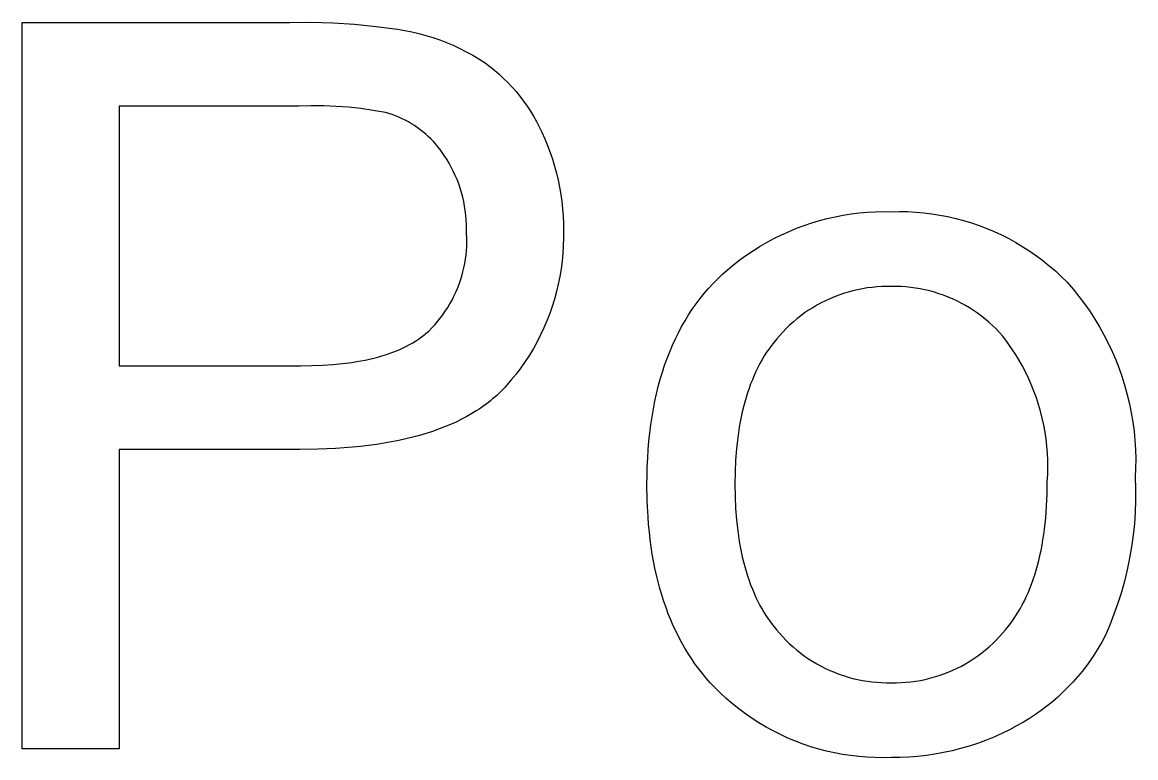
# Model space of a CAD drawing. Header units: millimetres. Extents: x 0 to 4030, y 0 to 2816.
# Drawn here: x 2701.46 to 2745.23, y 177.03 to 205.92 of the extents above; entities that cross this region are included whole.
import ezdxf

# ---------------------------------------------------------------- set-up
doc = ezdxf.new("R2010")
doc.units = ezdxf.units.MM
doc.header["$MEASUREMENT"] = 0
doc.layers.add('Domyślny', color=7, linetype='Continuous', true_color=0x000000)

msp = doc.modelspace()

# ---------------------------------------------------------------- linework, layer by layer
at = {"layer": 'Domyślny'}
for p, q in [((2701.464, 177.382), (2701.464, 205.914)), ((2701.464, 205.914), (2711.975, 205.914)), ((2711.975, 205.914), (2712.825, 205.918)), ((2712.825, 205.918), (2713.676, 205.892)), ((2713.676, 205.892), (2714.524, 205.838)), ((2714.524, 205.838), (2715.371, 205.755)), ((2715.371, 205.755), (2716.214, 205.644)), ((2716.214, 205.644), (2716.496, 205.598)), ((2716.496, 205.598), (2716.777, 205.543)), ((2716.777, 205.543), (2717.055, 205.478)), ((2717.055, 205.478), (2717.331, 205.404)), ((2717.331, 205.404), (2717.605, 205.32)), ((2717.605, 205.32), (2717.875, 205.227)), ((2717.875, 205.227), (2718.142, 205.125)), ((2718.142, 205.125), (2718.405, 205.013)), ((2718.405, 205.013), (2718.664, 204.893)), ((2718.664, 204.893), (2718.919, 204.763)), ((2718.919, 204.763), (2719.169, 204.625)), ((2719.169, 204.625), (2719.415, 204.479)), ((2719.415, 204.479), (2719.655, 204.324)), ((2719.655, 204.324), (2719.845, 204.181)), ((2719.845, 204.181), (2720.03, 204.032)), ((2720.03, 204.032), (2720.21, 203.876)), ((2720.21, 203.876), (2720.384, 203.715)), ((2720.384, 203.715), (2720.553, 203.547)), ((2720.553, 203.547), (2720.716, 203.374)), ((2720.716, 203.374), (2720.873, 203.196)), ((2720.873, 203.196), (2721.023, 203.012)), ((2712.824, 202.64), (2712.334, 202.628)), ((2713.313, 202.635), (2712.824, 202.64)), ((2721.023, 203.012), (2721.167, 202.823)), ((2721.167, 202.823), (2721.305, 202.629)), ((2712.334, 202.628), (2705.269, 202.628)), ((2705.269, 202.628), (2705.269, 192.426)), ((2713.802, 202.615), (2713.313, 202.635)), ((2714.29, 202.578), (2713.802, 202.615)), ((2714.777, 202.526), (2714.29, 202.578)), ((2715.262, 202.458), (2714.777, 202.526)), ((2715.744, 202.374), (2715.262, 202.458)), ((2715.877, 202.335), (2715.744, 202.374)), ((2716.009, 202.29), (2715.877, 202.335)), ((2716.139, 202.241), (2716.009, 202.29)), ((2716.267, 202.188), (2716.139, 202.241)), ((2721.305, 202.629), (2721.435, 202.43)), ((2721.435, 202.43), (2721.559, 202.227)), ((2721.559, 202.227), (2721.676, 202.02)), ((2716.394, 202.131), (2716.267, 202.188)), ((2716.518, 202.069), (2716.394, 202.131)), ((2716.641, 202.003), (2716.518, 202.069)), ((2716.761, 201.933), (2716.641, 202.003)), ((2716.878, 201.859), (2716.761, 201.933)), ((2716.993, 201.781), (2716.878, 201.859)), ((2717.106, 201.699), (2716.993, 201.781)), ((2721.676, 202.02), (2721.786, 201.809)), ((2721.786, 201.809), (2721.888, 201.595)), ((2717.215, 201.613), (2717.106, 201.699)), ((2717.322, 201.524), (2717.215, 201.613)), ((2717.425, 201.431), (2717.322, 201.524)), ((2717.525, 201.335), (2717.425, 201.431)), ((2717.622, 201.235), (2717.525, 201.335)), ((2721.888, 201.595), (2722.006, 201.336)), ((2722.006, 201.336), (2722.115, 201.073)), ((2717.715, 201.132), (2717.622, 201.235)), ((2717.805, 201.026), (2717.715, 201.132)), ((2717.892, 200.918), (2717.805, 201.026)), ((2717.974, 200.806), (2717.892, 200.918)), ((2722.115, 201.073), (2722.216, 200.807)), ((2718.053, 200.691), (2717.974, 200.806)), ((2718.15, 200.539), (2718.053, 200.691)), ((2718.241, 200.384), (2718.15, 200.539)), ((2722.216, 200.807), (2722.308, 200.538)), ((2722.308, 200.538), (2722.391, 200.266)), ((2718.328, 200.227), (2718.241, 200.384)), ((2718.408, 200.066), (2718.328, 200.227)), ((2718.484, 199.902), (2718.408, 200.066)), ((2722.391, 200.266), (2722.465, 199.992)), ((2718.554, 199.736), (2718.484, 199.902)), ((2718.618, 199.568), (2718.554, 199.736)), ((2722.465, 199.992), (2722.531, 199.715)), ((2722.531, 199.715), (2722.587, 199.436)), ((2718.676, 199.398), (2718.618, 199.568)), ((2718.728, 199.226), (2718.676, 199.398)), ((2718.775, 199.052), (2718.728, 199.226)), ((2722.587, 199.436), (2722.635, 199.155)), ((2722.635, 199.155), (2722.673, 198.873)), ((2718.815, 198.876), (2718.775, 199.052)), ((2718.85, 198.7), (2718.815, 198.876)), ((2718.878, 198.522), (2718.85, 198.7)), ((2722.673, 198.873), (2722.702, 198.59)), ((2718.901, 198.343), (2718.878, 198.522)), ((2718.917, 198.164), (2718.901, 198.343)), ((2722.702, 198.59), (2722.722, 198.307)), ((2722.722, 198.307), (2722.732, 198.022)), ((2733.107, 198.209), (2733.417, 198.279)), ((2733.417, 198.279), (2733.729, 198.339)), ((2733.729, 198.339), (2734.043, 198.389)), ((2734.043, 198.389), (2734.358, 198.428)), ((2734.358, 198.428), (2734.674, 198.456)), ((2734.674, 198.456), (2734.992, 198.474)), ((2734.992, 198.474), (2735.309, 198.482)), ((2735.309, 198.482), (2735.627, 198.478)), ((2735.627, 198.478), (2735.946, 198.484)), ((2735.946, 198.484), (2736.265, 198.479)), ((2736.265, 198.479), (2736.584, 198.462)), ((2736.584, 198.462), (2736.902, 198.435)), ((2736.902, 198.435), (2737.219, 198.396)), ((2737.219, 198.396), (2737.534, 198.347)), ((2737.534, 198.347), (2737.848, 198.286)), ((2737.848, 198.286), (2738.159, 198.215)), ((2718.927, 197.984), (2718.917, 198.164)), ((2718.932, 197.804), (2718.927, 197.984)), ((2722.732, 198.022), (2722.734, 197.738)), ((2731.602, 197.704), (2731.896, 197.825)), ((2731.896, 197.825), (2732.194, 197.936)), ((2732.194, 197.936), (2732.495, 198.037)), ((2732.495, 198.037), (2732.799, 198.128)), ((2732.799, 198.128), (2733.107, 198.209)), ((2738.159, 198.215), (2738.467, 198.133)), ((2738.467, 198.133), (2738.773, 198.04)), ((2738.773, 198.04), (2739.075, 197.937)), ((2739.075, 197.937), (2739.373, 197.823)), ((2739.373, 197.823), (2739.667, 197.699)), ((2718.93, 197.624), (2718.932, 197.804)), ((2718.937, 197.455), (2718.93, 197.624)), ((2718.938, 197.285), (2718.937, 197.455)), ((2722.736, 197.435), (2722.729, 197.133)), ((2722.734, 197.738), (2722.736, 197.435)), ((2730.747, 197.284), (2731.027, 197.434)), ((2731.027, 197.434), (2731.312, 197.574)), ((2731.312, 197.574), (2731.602, 197.704)), ((2739.667, 197.699), (2739.957, 197.565)), ((2739.957, 197.565), (2740.241, 197.42)), ((2740.241, 197.42), (2740.521, 197.266)), ((2718.923, 196.946), (2718.934, 197.115)), ((2718.934, 197.115), (2718.938, 197.285)), ((2722.729, 197.133), (2722.71, 196.831)), ((2729.938, 196.78), (2730.202, 196.957)), ((2730.202, 196.957), (2730.471, 197.125)), ((2730.471, 197.125), (2730.747, 197.284)), ((2740.521, 197.266), (2740.795, 197.103)), ((2740.795, 197.103), (2741.063, 196.93)), ((2718.857, 196.441), (2718.885, 196.609)), ((2718.885, 196.609), (2718.907, 196.777)), ((2718.907, 196.777), (2718.923, 196.946)), ((2722.682, 196.529), (2722.643, 196.229)), ((2722.71, 196.831), (2722.682, 196.529)), ((2729.428, 196.4), (2729.68, 196.594)), ((2729.68, 196.594), (2729.938, 196.78)), ((2741.063, 196.93), (2741.325, 196.748)), ((2741.325, 196.748), (2741.581, 196.556)), ((2741.581, 196.556), (2741.829, 196.356)), ((2718.74, 195.946), (2718.785, 196.11)), ((2718.785, 196.11), (2718.824, 196.275)), ((2718.824, 196.275), (2718.857, 196.441)), ((2722.643, 196.229), (2722.594, 195.93)), ((2728.989, 196.024), (2729.183, 196.198)), ((2729.183, 196.198), (2729.428, 196.4)), ((2741.829, 196.356), (2742.071, 196.148)), ((2742.071, 196.148), (2742.305, 195.931)), ((2718.634, 195.624), (2718.69, 195.784)), ((2718.69, 195.784), (2718.74, 195.946)), ((2722.594, 195.93), (2722.534, 195.634)), ((2728.442, 195.466), (2728.618, 195.658)), ((2728.618, 195.658), (2728.8, 195.844)), ((2728.8, 195.844), (2728.989, 196.024)), ((2742.305, 195.931), (2742.532, 195.706)), ((2742.532, 195.706), (2742.769, 195.432)), ((2718.433, 195.156), (2718.505, 195.31)), ((2718.505, 195.31), (2718.572, 195.466)), ((2718.572, 195.466), (2718.634, 195.624)), ((2722.464, 195.339), (2722.385, 195.047)), ((2722.534, 195.634), (2722.464, 195.339)), ((2728.108, 195.066), (2728.272, 195.269)), ((2728.272, 195.269), (2728.442, 195.466)), ((2733.566, 195.202), (2733.388, 195.134)), ((2733.747, 195.264), (2733.566, 195.202)), ((2733.93, 195.32), (2733.747, 195.264)), ((2734.114, 195.369), (2733.93, 195.32)), ((2734.3, 195.413), (2734.114, 195.369)), ((2734.487, 195.45), (2734.3, 195.413)), ((2734.676, 195.48), (2734.487, 195.45)), ((2734.865, 195.505), (2734.676, 195.48)), ((2735.055, 195.523), (2734.865, 195.505)), ((2735.245, 195.535), (2735.055, 195.523)), ((2735.436, 195.54), (2735.245, 195.535)), ((2735.627, 195.539), (2735.436, 195.54)), ((2735.817, 195.539), (2735.627, 195.539)), ((2736.007, 195.533), (2735.817, 195.539)), ((2736.196, 195.52), (2736.007, 195.533)), ((2736.385, 195.502), (2736.196, 195.52)), ((2736.574, 195.476), (2736.385, 195.502)), ((2736.761, 195.445), (2736.574, 195.476)), ((2736.947, 195.407), (2736.761, 195.445)), ((2737.132, 195.363), (2736.947, 195.407)), ((2737.315, 195.313), (2737.132, 195.363)), ((2737.496, 195.257), (2737.315, 195.313)), ((2737.676, 195.195), (2737.496, 195.257)), ((2742.769, 195.432), (2742.997, 195.151)), ((2718.186, 194.711), (2718.273, 194.856)), ((2718.273, 194.856), (2718.356, 195.005)), ((2718.356, 195.005), (2718.433, 195.156)), ((2722.385, 195.047), (2722.295, 194.758)), ((2727.799, 194.642), (2727.95, 194.857)), ((2727.95, 194.857), (2728.108, 195.066)), ((2732.7, 194.804), (2732.536, 194.707)), ((2732.868, 194.895), (2732.7, 194.804)), ((2733.038, 194.981), (2732.868, 194.895)), ((2733.212, 195.06), (2733.038, 194.981)), ((2733.388, 195.134), (2733.212, 195.06)), ((2737.853, 195.126), (2737.676, 195.195)), ((2738.028, 195.052), (2737.853, 195.126)), ((2738.2, 194.972), (2738.028, 195.052)), ((2738.37, 194.886), (2738.2, 194.972)), ((2738.536, 194.795), (2738.37, 194.886)), ((2738.699, 194.698), (2738.536, 194.795)), ((2742.997, 195.151), (2743.215, 194.862)), ((2743.215, 194.862), (2743.423, 194.565)), ((2717.894, 194.294), (2717.996, 194.43)), ((2717.996, 194.43), (2718.093, 194.569)), ((2718.093, 194.569), (2718.186, 194.711)), ((2722.195, 194.472), (2722.086, 194.19)), ((2722.295, 194.758), (2722.195, 194.472)), ((2727.515, 194.195), (2727.654, 194.421)), ((2727.654, 194.421), (2727.799, 194.642)), ((2732.063, 194.385), (2731.912, 194.267)), ((2732.217, 194.498), (2732.063, 194.385)), ((2732.374, 194.605), (2732.217, 194.498)), ((2732.536, 194.707), (2732.374, 194.605)), ((2738.859, 194.596), (2738.699, 194.698)), ((2739.016, 194.488), (2738.859, 194.596)), ((2739.168, 194.375), (2739.016, 194.488)), ((2739.317, 194.257), (2739.168, 194.375)), ((2743.423, 194.565), (2743.62, 194.261)), ((2717.441, 193.789), (2717.56, 193.909)), ((2717.56, 193.909), (2717.676, 194.034)), ((2717.676, 194.034), (2717.787, 194.162)), ((2717.787, 194.162), (2717.894, 194.294)), ((2721.967, 193.912), (2721.838, 193.638)), ((2722.086, 194.19), (2721.967, 193.912)), ((2727.255, 193.725), (2727.382, 193.963)), ((2727.382, 193.963), (2727.515, 194.195)), ((2731.487, 193.884), (2731.354, 193.747)), ((2731.625, 194.016), (2731.487, 193.884)), ((2731.766, 194.144), (2731.625, 194.016)), ((2731.912, 194.267), (2731.766, 194.144)), ((2739.462, 194.134), (2739.317, 194.257)), ((2739.603, 194.006), (2739.462, 194.134)), ((2739.739, 193.874), (2739.603, 194.006)), ((2743.62, 194.261), (2743.807, 193.951)), ((2743.807, 193.951), (2743.983, 193.635)), ((2716.925, 193.396), (2717.037, 193.47)), ((2717.037, 193.47), (2717.144, 193.546)), ((2717.144, 193.546), (2717.196, 193.584)), ((2717.196, 193.584), (2717.247, 193.624)), ((2717.247, 193.624), (2717.297, 193.664)), ((2717.297, 193.664), (2717.346, 193.705)), ((2717.346, 193.705), (2717.394, 193.747)), ((2717.394, 193.747), (2717.441, 193.789)), ((2721.838, 193.638), (2721.7, 193.368)), ((2727.02, 193.232), (2727.135, 193.482)), ((2727.135, 193.482), (2727.255, 193.725)), ((2731.118, 193.483), (2731.014, 193.356)), ((2731.226, 193.605), (2731.118, 193.483)), ((2731.354, 193.747), (2731.226, 193.605)), ((2739.87, 193.737), (2739.739, 193.874)), ((2739.998, 193.596), (2739.87, 193.737)), ((2740.166, 193.375), (2739.998, 193.596)), ((2743.983, 193.635), (2744.149, 193.313)), ((2716.035, 192.958), (2716.175, 193.013)), ((2716.175, 193.013), (2716.31, 193.07)), ((2716.31, 193.07), (2716.441, 193.13)), ((2716.441, 193.13), (2716.568, 193.193)), ((2716.568, 193.193), (2716.691, 193.258)), ((2716.691, 193.258), (2716.81, 193.326)), ((2716.81, 193.326), (2716.925, 193.396)), ((2721.553, 193.104), (2721.397, 192.845)), ((2721.7, 193.368), (2721.553, 193.104)), ((2726.912, 192.977), (2727.02, 193.232)), ((2730.816, 193.091), (2730.722, 192.953)), ((2730.913, 193.226), (2730.816, 193.091)), ((2731.014, 193.356), (2730.913, 193.226)), ((2740.327, 193.148), (2740.166, 193.375)), ((2740.481, 192.916), (2740.327, 193.148)), ((2744.149, 193.313), (2744.303, 192.985)), ((2714.423, 192.559), (2714.602, 192.587)), ((2714.602, 192.587), (2714.778, 192.618)), ((2714.778, 192.618), (2714.949, 192.651)), ((2714.949, 192.651), (2715.116, 192.687)), ((2715.116, 192.687), (2715.279, 192.726)), ((2715.279, 192.726), (2715.439, 192.767)), ((2715.439, 192.767), (2715.594, 192.811)), ((2715.594, 192.811), (2715.745, 192.857)), ((2715.745, 192.857), (2715.892, 192.907)), ((2715.892, 192.907), (2716.035, 192.958)), ((2721.232, 192.591), (2721.058, 192.343)), ((2721.397, 192.845), (2721.232, 192.591)), ((2726.714, 192.45), (2726.81, 192.716)), ((2726.81, 192.716), (2726.912, 192.977)), ((2730.545, 192.665), (2730.461, 192.516)), ((2730.632, 192.811), (2730.545, 192.665)), ((2730.722, 192.953), (2730.632, 192.811)), ((2740.626, 192.68), (2740.481, 192.916)), ((2740.764, 192.438), (2740.626, 192.68)), ((2744.303, 192.985), (2744.446, 192.652)), ((2744.446, 192.652), (2744.577, 192.315)), ((2705.269, 192.426), (2712.41, 192.426)), ((2712.41, 192.426), (2712.845, 192.431)), ((2712.845, 192.431), (2713.263, 192.447)), ((2713.263, 192.447), (2713.666, 192.474)), ((2713.666, 192.474), (2714.053, 192.511)), ((2714.053, 192.511), (2714.423, 192.559)), ((2721.058, 192.343), (2720.876, 192.101)), ((2726.541, 191.899), (2726.625, 192.177)), ((2726.625, 192.177), (2726.714, 192.45)), ((2730.304, 192.205), (2730.231, 192.043)), ((2730.381, 192.362), (2730.304, 192.205)), ((2730.461, 192.516), (2730.381, 192.362)), ((2740.893, 192.192), (2740.764, 192.438)), ((2741.014, 191.941), (2740.893, 192.192)), ((2744.577, 192.315), (2744.697, 191.973)), ((2720.685, 191.866), (2720.487, 191.637)), ((2720.876, 192.101), (2720.685, 191.866)), ((2726.464, 191.615), (2726.541, 191.899)), ((2730.094, 191.709), (2730.031, 191.537)), ((2730.161, 191.878), (2730.094, 191.709)), ((2730.231, 192.043), (2730.161, 191.878)), ((2741.127, 191.687), (2741.014, 191.941)), ((2744.697, 191.973), (2744.805, 191.627)), ((2720.114, 191.262), (2720.034, 191.191)), ((2720.192, 191.335), (2720.114, 191.262)), ((2720.269, 191.409), (2720.192, 191.335)), ((2720.343, 191.483), (2720.269, 191.409)), ((2720.416, 191.56), (2720.343, 191.483)), ((2720.487, 191.637), (2720.416, 191.56)), ((2726.328, 191.03), (2726.393, 191.325)), ((2726.393, 191.325), (2726.464, 191.615)), ((2729.971, 191.36), (2729.915, 191.179)), ((2730.031, 191.537), (2729.971, 191.36)), ((2741.23, 191.429), (2741.127, 191.687)), ((2741.325, 191.168), (2741.23, 191.429)), ((2744.805, 191.627), (2744.9, 191.278)), ((2744.9, 191.278), (2744.984, 190.926)), ((2719.608, 190.853), (2719.517, 190.789)), ((2719.697, 190.918), (2719.608, 190.853)), ((2719.784, 190.984), (2719.697, 190.918)), ((2719.869, 191.052), (2719.784, 190.984)), ((2719.952, 191.121), (2719.869, 191.052)), ((2720.034, 191.191), (2719.952, 191.121)), ((2726.27, 190.729), (2726.328, 191.03)), ((2729.862, 190.995), (2729.812, 190.807)), ((2729.915, 191.179), (2729.862, 190.995)), ((2741.412, 190.903), (2741.325, 191.168)), ((2741.489, 190.636), (2741.412, 190.903)), ((2744.984, 190.926), (2745.056, 190.571)), ((2718.937, 190.43), (2718.729, 190.321)), ((2719.137, 190.545), (2718.937, 190.43)), ((2719.331, 190.664), (2719.137, 190.545)), ((2719.425, 190.726), (2719.331, 190.664)), ((2719.517, 190.789), (2719.425, 190.726)), ((2726.171, 190.109), (2726.217, 190.422)), ((2726.217, 190.422), (2726.27, 190.729)), ((2729.724, 190.419), (2729.684, 190.219)), ((2729.766, 190.615), (2729.724, 190.419)), ((2729.812, 190.807), (2729.766, 190.615)), ((2741.557, 190.367), (2741.489, 190.636)), ((2745.056, 190.571), (2745.116, 190.213)), ((2718.064, 190.021), (2717.828, 189.93)), ((2718.292, 190.116), (2718.064, 190.021)), ((2718.514, 190.216), (2718.292, 190.116)), ((2718.729, 190.321), (2718.514, 190.216)), ((2726.131, 189.79), (2726.171, 190.109)), ((2729.648, 190.016), (2729.616, 189.808)), ((2729.684, 190.219), (2729.648, 190.016)), ((2741.616, 190.095), (2741.557, 190.367)), ((2741.666, 189.821), (2741.616, 190.095)), ((2745.116, 190.213), (2745.163, 189.854)), ((2716.541, 189.553), (2716.263, 189.492)), ((2716.813, 189.618), (2716.541, 189.553)), ((2717.077, 189.689), (2716.813, 189.618)), ((2717.334, 189.765), (2717.077, 189.689)), ((2717.585, 189.845), (2717.334, 189.765)), ((2717.828, 189.93), (2717.585, 189.845)), ((2726.097, 189.466), (2726.131, 189.79)), ((2729.587, 189.597), (2729.561, 189.382)), ((2729.616, 189.808), (2729.587, 189.597)), ((2741.707, 189.546), (2741.666, 189.821)), ((2741.738, 189.27), (2741.707, 189.546)), ((2745.163, 189.854), (2745.198, 189.494)), ((2712.369, 189.141), (2705.269, 189.141)), ((2705.269, 189.141), (2705.269, 177.382)), ((2713.089, 189.15), (2712.369, 189.141)), ((2713.78, 189.18), (2713.089, 189.15)), ((2714.444, 189.228), (2713.78, 189.18)), ((2714.765, 189.26), (2714.444, 189.228)), ((2715.078, 189.297), (2714.765, 189.26)), ((2715.385, 189.338), (2715.078, 189.297)), ((2715.685, 189.384), (2715.385, 189.338)), ((2715.977, 189.436), (2715.685, 189.384)), ((2716.263, 189.492), (2715.977, 189.436)), ((2726.047, 188.8), (2726.069, 189.136)), ((2726.069, 189.136), (2726.097, 189.466)), ((2729.539, 189.163), (2729.505, 188.713)), ((2729.561, 189.382), (2729.539, 189.163)), ((2741.76, 188.993), (2741.738, 189.27)), ((2745.198, 189.494), (2745.22, 189.132)), ((2745.22, 189.132), (2745.231, 188.77)), ((2726.032, 188.458), (2726.047, 188.8)), ((2729.505, 188.713), (2729.485, 188.248)), ((2741.773, 188.715), (2741.76, 188.993)), ((2741.776, 188.437), (2741.773, 188.715)), ((2745.231, 188.77), (2745.228, 188.408)), ((2726.022, 188.11), (2726.032, 188.458)), ((2729.485, 188.248), (2729.478, 187.768)), ((2741.77, 188.159), (2741.776, 188.437)), ((2745.228, 188.408), (2745.214, 188.046)), ((2726.019, 187.757), (2726.022, 188.11)), ((2726.03, 187.117), (2726.019, 187.757)), ((2729.478, 187.768), (2729.485, 187.287)), ((2741.748, 187.389), (2741.755, 187.881)), ((2741.755, 187.881), (2741.77, 188.159)), ((2745.214, 188.046), (2745.227, 187.589)), ((2741.728, 186.913), (2741.748, 187.389)), ((2745.227, 187.589), (2745.226, 187.132)), ((2726.061, 186.496), (2726.03, 187.117)), ((2729.485, 187.287), (2729.505, 186.822)), ((2741.694, 186.453), (2741.728, 186.913)), ((2745.226, 187.132), (2745.209, 186.675)), ((2726.084, 186.193), (2726.061, 186.496)), ((2729.505, 186.822), (2729.539, 186.372)), ((2741.646, 186.009), (2741.694, 186.453)), ((2745.209, 186.675), (2745.177, 186.219)), ((2726.113, 185.894), (2726.084, 186.193)), ((2729.539, 186.372), (2729.587, 185.937)), ((2741.617, 185.793), (2741.646, 186.009)), ((2745.177, 186.219), (2745.129, 185.765)), ((2726.146, 185.6), (2726.113, 185.894)), ((2726.185, 185.311), (2726.146, 185.6)), ((2729.587, 185.937), (2729.616, 185.726)), ((2729.616, 185.726), (2729.648, 185.518)), ((2741.549, 185.373), (2741.584, 185.581)), ((2741.584, 185.581), (2741.617, 185.793)), ((2745.129, 185.765), (2745.067, 185.312)), ((2726.229, 185.027), (2726.185, 185.311)), ((2729.648, 185.518), (2729.684, 185.314)), ((2729.684, 185.314), (2729.724, 185.114)), ((2741.467, 184.968), (2741.509, 185.169)), ((2741.509, 185.169), (2741.549, 185.373)), ((2745.067, 185.312), (2744.989, 184.862)), ((2726.278, 184.747), (2726.229, 185.027)), ((2726.333, 184.473), (2726.278, 184.747)), ((2729.724, 185.114), (2729.766, 184.918)), ((2729.766, 184.918), (2729.812, 184.725)), ((2729.812, 184.725), (2729.862, 184.537)), ((2741.371, 184.58), (2741.42, 184.772)), ((2741.42, 184.772), (2741.467, 184.968)), ((2744.989, 184.862), (2744.896, 184.414)), ((2726.392, 184.203), (2726.333, 184.473)), ((2729.862, 184.537), (2729.915, 184.352)), ((2729.915, 184.352), (2729.971, 184.171)), ((2741.262, 184.208), (2741.318, 184.392)), ((2741.318, 184.392), (2741.371, 184.58)), ((2744.896, 184.414), (2744.788, 183.97)), ((2726.457, 183.937), (2726.392, 184.203)), ((2726.527, 183.677), (2726.457, 183.937)), ((2729.971, 184.171), (2730.031, 183.994)), ((2730.031, 183.994), (2730.094, 183.821)), ((2730.094, 183.821), (2730.161, 183.652)), ((2741.072, 183.68), (2741.139, 183.852)), ((2741.139, 183.852), (2741.202, 184.028)), ((2741.202, 184.028), (2741.262, 184.208)), ((2744.788, 183.97), (2744.665, 183.53)), ((2726.602, 183.421), (2726.527, 183.677)), ((2726.682, 183.17), (2726.602, 183.421)), ((2730.161, 183.652), (2730.231, 183.486)), ((2730.231, 183.486), (2730.304, 183.324)), ((2740.929, 183.348), (2741.002, 183.512)), ((2741.002, 183.512), (2741.072, 183.68)), ((2744.665, 183.53), (2744.527, 183.094)), ((2726.768, 182.923), (2726.682, 183.17)), ((2730.304, 183.324), (2730.381, 183.167)), ((2730.381, 183.167), (2730.461, 183.012)), ((2730.461, 183.012), (2730.545, 182.862)), ((2740.688, 182.88), (2740.772, 183.032)), ((2740.772, 183.032), (2740.852, 183.188)), ((2740.852, 183.188), (2740.929, 183.348)), ((2744.527, 183.094), (2744.375, 182.663)), ((2726.858, 182.682), (2726.768, 182.923)), ((2726.954, 182.445), (2726.858, 182.682)), ((2730.545, 182.862), (2730.632, 182.716)), ((2730.632, 182.716), (2730.722, 182.573)), ((2730.722, 182.573), (2730.816, 182.435)), ((2740.417, 182.448), (2740.511, 182.588)), ((2740.511, 182.588), (2740.601, 182.732)), ((2740.601, 182.732), (2740.688, 182.88)), ((2744.375, 182.663), (2744.208, 182.237)), ((2727.055, 182.213), (2726.954, 182.445)), ((2727.161, 181.986), (2727.055, 182.213)), ((2730.816, 182.435), (2730.913, 182.3)), ((2730.913, 182.3), (2731.014, 182.169)), ((2731.014, 182.169), (2731.118, 182.042)), ((2740.115, 182.052), (2740.219, 182.18)), ((2740.219, 182.18), (2740.319, 182.312)), ((2740.319, 182.312), (2740.417, 182.448)), ((2744.208, 182.237), (2744.027, 181.817)), ((2727.273, 181.763), (2727.161, 181.986)), ((2727.389, 181.545), (2727.273, 181.763)), ((2731.118, 182.042), (2731.226, 181.918)), ((2731.226, 181.918), (2731.354, 181.776)), ((2731.354, 181.776), (2731.486, 181.639)), ((2731.486, 181.639), (2731.624, 181.506)), ((2739.612, 181.515), (2739.749, 181.648)), ((2739.749, 181.648), (2739.88, 181.786)), ((2739.88, 181.786), (2740.007, 181.928)), ((2740.007, 181.928), (2740.115, 182.052)), ((2744.027, 181.817), (2743.896, 181.572)), ((2727.511, 181.332), (2727.389, 181.545)), ((2727.638, 181.124), (2727.511, 181.332)), ((2731.624, 181.506), (2731.765, 181.378)), ((2731.765, 181.378), (2731.911, 181.254)), ((2731.911, 181.254), (2732.061, 181.136)), ((2739.178, 181.144), (2739.327, 181.263)), ((2739.327, 181.263), (2739.472, 181.386)), ((2739.472, 181.386), (2739.612, 181.515)), ((2743.756, 181.331), (2743.608, 181.096)), ((2743.896, 181.572), (2743.756, 181.331)), ((2727.77, 180.92), (2727.638, 181.124)), ((2727.907, 180.721), (2727.77, 180.92)), ((2732.061, 181.136), (2732.215, 181.023)), ((2732.215, 181.023), (2732.373, 180.914)), ((2732.373, 180.914), (2732.534, 180.812)), ((2732.534, 180.812), (2732.698, 180.715)), ((2738.544, 180.721), (2738.708, 180.819)), ((2738.708, 180.819), (2738.868, 180.922)), ((2738.868, 180.922), (2739.025, 181.03)), ((2739.025, 181.03), (2739.178, 181.144)), ((2743.453, 180.865), (2743.29, 180.639)), ((2743.608, 181.096), (2743.453, 180.865)), ((2728.05, 180.527), (2727.907, 180.721)), ((2728.197, 180.338), (2728.05, 180.527)), ((2728.35, 180.154), (2728.197, 180.338)), ((2732.698, 180.715), (2732.866, 180.623)), ((2732.866, 180.623), (2733.037, 180.537)), ((2733.037, 180.537), (2733.21, 180.457)), ((2733.21, 180.457), (2733.386, 180.383)), ((2733.386, 180.383), (2733.565, 180.315)), ((2737.502, 180.257), (2737.682, 180.319)), ((2737.682, 180.319), (2737.86, 180.388)), ((2737.86, 180.388), (2738.035, 180.463)), ((2738.035, 180.463), (2738.208, 180.543)), ((2738.208, 180.543), (2738.378, 180.629)), ((2738.378, 180.629), (2738.544, 180.721)), ((2743.119, 180.419), (2742.942, 180.205)), ((2743.29, 180.639), (2743.119, 180.419)), ((2728.508, 179.974), (2728.35, 180.154)), ((2728.671, 179.799), (2728.508, 179.974)), ((2733.565, 180.315), (2733.745, 180.252)), ((2733.745, 180.252), (2733.928, 180.196)), ((2733.928, 180.196), (2734.113, 180.146)), ((2734.113, 180.146), (2734.299, 180.103)), ((2734.299, 180.103), (2734.486, 180.066)), ((2734.486, 180.066), (2734.675, 180.035)), ((2734.675, 180.035), (2734.864, 180.01)), ((2734.864, 180.01), (2735.054, 179.992)), ((2735.054, 179.992), (2735.245, 179.98)), ((2735.245, 179.98), (2735.436, 179.975)), ((2735.436, 179.975), (2735.627, 179.976)), ((2735.627, 179.976), (2735.818, 179.975)), ((2735.818, 179.975), (2736.008, 179.981)), ((2736.008, 179.981), (2736.198, 179.993)), ((2736.198, 179.993), (2736.388, 180.012)), ((2736.388, 180.012), (2736.577, 180.037)), ((2736.577, 180.037), (2736.765, 180.068)), ((2736.765, 180.068), (2736.951, 180.106)), ((2736.951, 180.106), (2737.137, 180.15)), ((2737.137, 180.15), (2737.32, 180.2)), ((2737.32, 180.2), (2737.502, 180.257)), ((2742.757, 179.997), (2742.566, 179.795)), ((2742.942, 180.205), (2742.757, 179.997)), ((2728.9, 179.573), (2728.671, 179.799)), ((2729.136, 179.355), (2728.9, 179.573)), ((2742.368, 179.599), (2742.163, 179.41)), ((2742.566, 179.795), (2742.368, 179.599)), ((2729.379, 179.146), (2729.136, 179.355)), ((2729.63, 178.946), (2729.379, 179.146)), ((2741.737, 179.053), (2741.514, 178.886)), ((2741.953, 179.228), (2741.737, 179.053)), ((2742.163, 179.41), (2741.953, 179.228)), ((2729.888, 178.754), (2729.63, 178.946)), ((2730.152, 178.571), (2729.888, 178.754)), ((2730.422, 178.398), (2730.152, 178.571)), ((2741.054, 178.573), (2740.817, 178.428)), ((2741.287, 178.725), (2741.054, 178.573)), ((2741.514, 178.886), (2741.287, 178.725)), ((2730.699, 178.234), (2730.422, 178.398)), ((2730.98, 178.08), (2730.699, 178.234)), ((2740.271, 178.13), (2739.961, 177.979)), ((2740.574, 178.291), (2740.271, 178.13)), ((2740.817, 178.428), (2740.574, 178.291)), ((2731.267, 177.936), (2730.98, 178.08)), ((2731.559, 177.802), (2731.267, 177.936)), ((2731.856, 177.678), (2731.559, 177.802)), ((2739.328, 177.709), (2739.005, 177.591)), ((2739.647, 177.839), (2739.328, 177.709)), ((2739.961, 177.979), (2739.647, 177.839)), ((2705.269, 177.382), (2701.464, 177.382)), ((2732.156, 177.565), (2731.856, 177.678)), ((2732.46, 177.462), (2732.156, 177.565)), ((2732.768, 177.37), (2732.46, 177.462)), ((2733.079, 177.289), (2732.768, 177.37)), ((2733.392, 177.218), (2733.079, 177.289)), ((2738.015, 177.303), (2737.679, 177.23)), ((2738.348, 177.388), (2738.015, 177.303)), ((2738.679, 177.484), (2738.348, 177.388)), ((2739.005, 177.591), (2738.679, 177.484)), ((2733.708, 177.159), (2733.392, 177.218)), ((2734.025, 177.111), (2733.708, 177.159)), ((2734.344, 177.073), (2734.025, 177.111)), ((2734.664, 177.047), (2734.344, 177.073)), ((2734.985, 177.032), (2734.664, 177.047)), ((2735.306, 177.029), (2734.985, 177.032)), ((2735.627, 177.036), (2735.306, 177.029)), ((2735.971, 177.039), (2735.627, 177.036)), ((2736.315, 177.054), (2735.971, 177.039)), ((2736.658, 177.08), (2736.315, 177.054)), ((2737, 177.119), (2736.658, 177.08)), ((2737.34, 177.169), (2737, 177.119)), ((2737.679, 177.23), (2737.34, 177.169))]:
    msp.add_line(p, q, dxfattribs=at)

doc.saveas('drawing.dxf')
